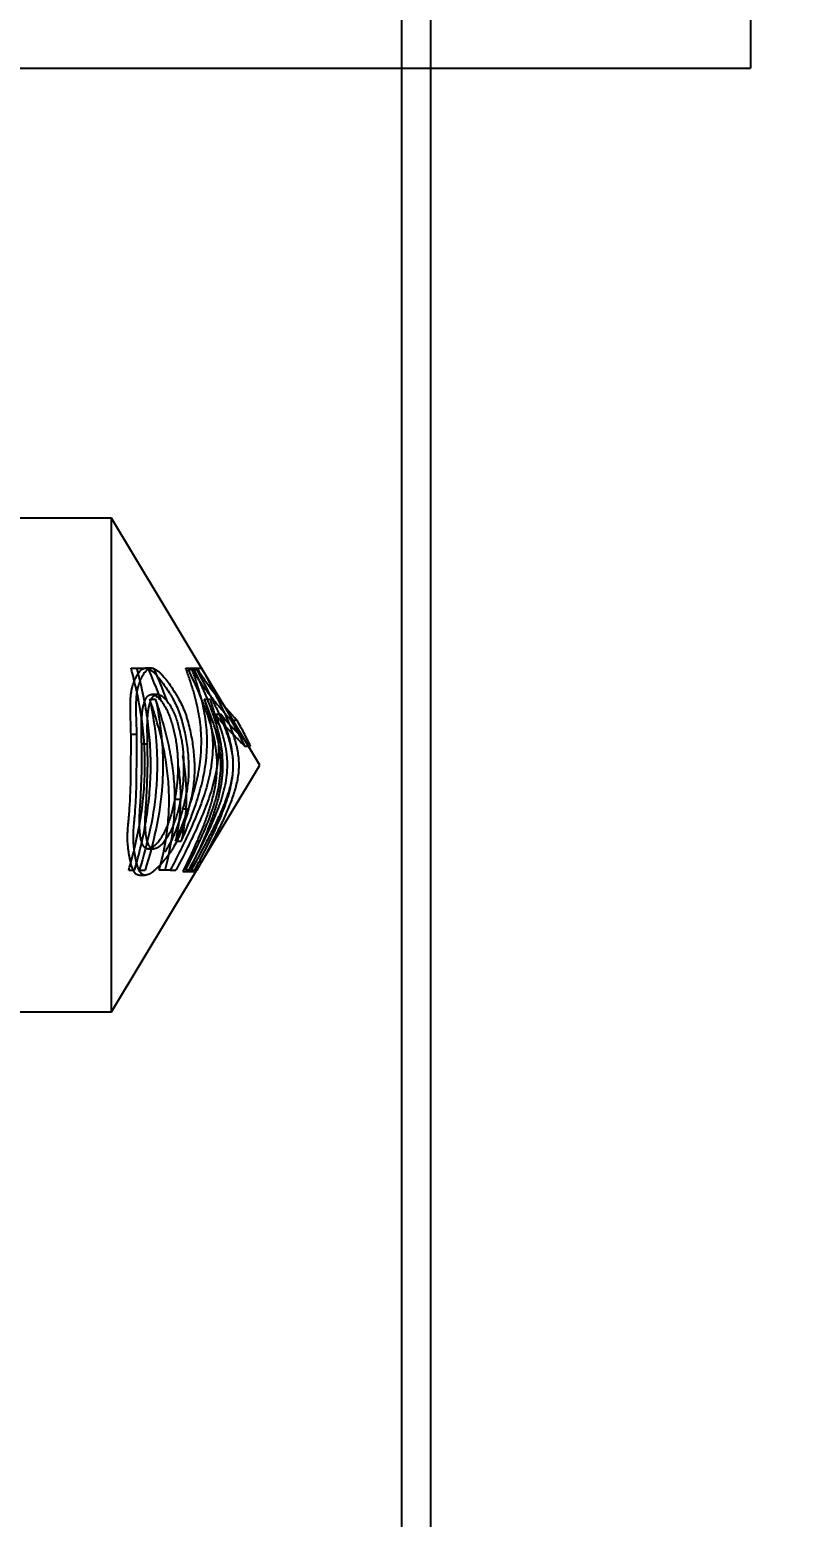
# Model space of a CAD drawing. Header units: millimetres. Extents: x 1044 to 1544, y -1743 to -1389.
# Drawn here: x 1276.42 to 1289.46, y -1557.27 to -1531.65 of the extents above; entities that cross this region are included whole.
import ezdxf
from ezdxf.lldxf.tags import DXFTag

# ---------------------------------------------------------------- set-up
doc = ezdxf.new("R2010")
doc.units = ezdxf.units.MM
doc.layers.add('21', color=7, linetype='Continuous', true_color=0xffffff)
doc.layers.add('dim', color=82, linetype='Continuous', lineweight=9)
doc.styles.add('Capful-A', font='')
doc.styles.get('Capful-A').set_extended_font_data('Microsoft YaHei')
tags = doc.linetypes.add('DASHED', pattern=[25.72, 12.86, -12.86]).pattern_tags.tags
tags[6:7] = [DXFTag(74, 4), DXFTag(75, 0), DXFTag(340, '0'), DXFTag(46, 0.0), DXFTag(50, 0.0), DXFTag(44, 0.0), DXFTag(45, 0.0)]
tags[4:5] = [DXFTag(74, 4), DXFTag(75, 0), DXFTag(340, '0'), DXFTag(46, 0.0), DXFTag(50, 0.0), DXFTag(44, 0.0), DXFTag(45, 0.0)]
doc.dimstyles.new('Capful-A-1.5', dxfattribs={"dimscale": 1.5, "dimtxt": 2.5, "dimasz": 2.5, "dimexe": 1.5, "dimexo": 1, "dimgap": 1.5, "dimtad": 0, "dimdsep": 46, "dimtxsty": 'Capful-A', "dimcen": 0, "dimclrt": 2, "dimazin": 2, "dimtfac": 1, "dimtmove": 0, "dimatfit": 3, "dimfxl": 0, "dimtolj": 1, "dimtzin": 0, "dimarcsym": 0})

# ---------------------------------------------------------------- blocks, each defined once
blk = doc.blocks.new('*D258')
at = {"layer": 'Defpoints', "color": 0, "transparency": 16777216}
for p in [(1348.631, -1492.037), (1257.828, -1508.817), (1348.631, -1572.317)]:
    blk.add_point(p, dxfattribs=at)
at = {"layer": 'dim', "color": 0, "lineweight": -2, "transparency": 16777216}
for p, q in [((1257.828, -1508.067), (1257.828, -1491.288)), ((1348.631, -1571.567), (1348.631, -1491.288)), ((1260.828, -1492.037), (1297.761, -1492.037)), ((1345.631, -1492.037), (1308.697, -1492.037))]:
    blk.add_line(p, q, dxfattribs=at)
at = {"layer": 'dim', "color": 0, "transparency": 16777216}
for points in [[(1260.828, -1491.537), (1260.828, -1492.537), (1257.828, -1492.037)], [(1345.631, -1491.537), (1345.631, -1492.537), (1348.631, -1492.037)]]:
    blk.add_solid(points, dxfattribs=at)
at = {"layer": 'dim', "color": 2, "transparency": 16777216, "insert": (1303.229, -1492.037), "char_height": 3.75, "attachment_point": 5, "style": 'Capful-A', "bg_fill": 3, "box_fill_scale": 1.1, "bg_fill_color": 256, "bg_fill_true_color": 13158600, "bg_fill_transparency": 0}
blk.add_mtext('\\A1;90.8', dxfattribs=at)

msp = doc.modelspace()

# ---------------------------------------------------------------- linework, layer by layer
at = {"layer": '21', "color": 7, "linetype": 'Continuous'}
for p, q in [((1282.828, -1637.317), (1282.828, -1507.317)), ((1283.326, -1572.317), (1283.326, -1514.933))]:
    msp.add_line(p, q, dxfattribs=at)
at = {"layer": '21', "color": 8, "linetype": 'DASHED'}
for p, q in [((1288.828, -1523.317), (1288.828, -1532.317)), ((1257.828, -1532.317), (1288.828, -1532.317)), ((1277.828, -1540.067), (1257.828, -1540.067)), ((1277.828, -1544.317), (1277.828, -1540.067)), ((1280.382, -1544.317), (1277.828, -1540.067)), ((1278.164, -1542.65), (1278.264, -1542.65)), ((1278.515, -1542.649), (1278.415, -1542.649)), ((1279.146, -1542.672), (1279.246, -1542.672)), ((1279.246, -1542.672), (1279.314, -1542.672)), ((1279.278, -1542.65), (1279.378, -1542.65)), ((1278.486, -1543.184), (1278.586, -1543.184)), ((1278.618, -1543.1), (1278.518, -1543.1)), ((1279.425, -1543.184), (1279.525, -1543.184)), ((1279.615, -1543.441), (1279.715, -1543.441)), ((1279.884, -1543.541), (1279.984, -1543.541)), ((1278.163, -1543.784), (1278.263, -1543.784)), ((1278.347, -1543.949), (1278.447, -1543.949)), ((1280.12, -1543.99), (1280.22, -1543.99)), ((1277.828, -1548.567), (1277.828, -1544.317)), ((1277.828, -1548.567), (1280.382, -1544.317)), ((1279.016, -1544.907), (1278.916, -1544.907)), ((1279.152, -1545.076), (1279.052, -1545.076)), ((1278.455, -1545.76), (1278.557, -1545.76)), ((1278.929, -1545.627), (1279.029, -1545.627)), ((1278.124, -1546.128), (1278.224, -1546.128)), ((1278.305, -1546.128), (1278.405, -1546.128)), ((1278.307, -1546.213), (1278.407, -1546.213)), ((1278.837, -1546.128), (1278.937, -1546.128)), ((1279.054, -1546.15), (1279.154, -1546.15)), ((1279.199, -1546.128), (1279.299, -1546.128)), ((1257.828, -1548.567), (1277.828, -1548.567))]:
    msp.add_line(p, q, dxfattribs=at)
for points, knots in [([(1278.124, -1546.128), (1278.206, -1545.845), (1278.274, -1545.56), (1278.346, -1545.126), (1278.365, -1544.981), (1278.393, -1544.688), (1278.401, -1544.54), (1278.403, -1544.354), (1278.403, -1544.317), (1278.403, -1544.243), (1278.402, -1544.206), (1278.399, -1544.095), (1278.396, -1544.021), (1278.381, -1543.801), (1278.366, -1543.655), (1278.303, -1543.22), (1278.241, -1542.934), (1278.164, -1542.65)], [0, 0, 0, 0, 0.25, 0.25, 0.375, 0.375, 0.5, 0.5, 0.53125, 0.53125, 0.5625, 0.5625, 0.625, 0.625, 0.75, 0.75, 1, 1, 1, 1]), ([(1278.163, -1543.784), (1278.162, -1543.737), (1278.161, -1543.69), (1278.158, -1543.597), (1278.157, -1543.55), (1278.154, -1543.458), (1278.153, -1543.412), (1278.152, -1543.343), (1278.152, -1543.32), (1278.153, -1543.275), (1278.153, -1543.252), (1278.155, -1543.187), (1278.158, -1543.144), (1278.165, -1543.083), (1278.168, -1543.063), (1278.173, -1543.034), (1278.175, -1543.025), (1278.179, -1543.006), (1278.181, -1542.997), (1278.192, -1542.951), (1278.202, -1542.918), (1278.218, -1542.872), (1278.224, -1542.857), (1278.236, -1542.828), (1278.243, -1542.814), (1278.263, -1542.774), (1278.277, -1542.75), (1278.3, -1542.719), (1278.308, -1542.709), (1278.324, -1542.692), (1278.332, -1542.683), (1278.35, -1542.669), (1278.36, -1542.664), (1278.379, -1542.655), (1278.389, -1542.651), (1278.405, -1542.649), (1278.41, -1542.649), (1278.421, -1542.649), (1278.427, -1542.649), (1278.444, -1542.652), (1278.461, -1542.657), (1278.479, -1542.666), (1278.491, -1542.673), (1278.497, -1542.676), (1278.515, -1542.688), (1278.539, -1542.707), (1278.564, -1542.73), (1278.588, -1542.754), (1278.6, -1542.767), (1278.636, -1542.808), (1278.66, -1542.837), (1278.707, -1542.898), (1278.73, -1542.93), (1278.775, -1542.995), (1278.797, -1543.03), (1278.83, -1543.083), (1278.841, -1543.101), (1278.863, -1543.137), (1278.873, -1543.156), (1278.904, -1543.212), (1278.924, -1543.25), (1278.961, -1543.33), (1278.978, -1543.372), (1279.002, -1543.436), (1279.009, -1543.458), (1279.023, -1543.503), (1279.03, -1543.526), (1279.049, -1543.593), (1279.061, -1543.639), (1279.093, -1543.776), (1279.111, -1543.868), (1279.138, -1544.054), (1279.147, -1544.148), (1279.153, -1544.266), (1279.154, -1544.29), (1279.155, -1544.337), (1279.156, -1544.361), (1279.155, -1544.431), (1279.154, -1544.478), (1279.148, -1544.571), (1279.143, -1544.618), (1279.131, -1544.71), (1279.124, -1544.756), (1279.098, -1544.894), (1279.077, -1544.985), (1279.052, -1545.076)], [0, 0, 0, 0, 0.03125, 0.03125, 0.0625, 0.0625, 0.09375, 0.09375, 0.109375, 0.109375, 0.125, 0.125, 0.15625, 0.15625, 0.171875, 0.171875, 0.179688, 0.179688, 0.1875, 0.1875, 0.21875, 0.21875, 0.234375, 0.234375, 0.25, 0.25, 0.28125, 0.28125, 0.296875, 0.296875, 0.3125, 0.3125, 0.328125, 0.328125, 0.34375, 0.34375, 0.351563, 0.351563, 0.359375, 0.359375, 0.375, 0.382813, 0.382813, 0.390625, 0.390625, 0.40625, 0.421875, 0.421875, 0.4375, 0.4375, 0.46875, 0.46875, 0.5, 0.5, 0.53125, 0.53125, 0.546875, 0.546875, 0.5625, 0.5625, 0.59375, 0.59375, 0.625, 0.625, 0.640625, 0.640625, 0.65625, 0.65625, 0.6875, 0.6875, 0.75, 0.75, 0.8125, 0.8125, 0.828125, 0.828125, 0.84375, 0.84375, 0.875, 0.875, 0.90625, 0.90625, 0.9375, 0.9375, 1, 1, 1, 1]), ([(1278.224, -1546.128), (1278.306, -1545.845), (1278.374, -1545.56), (1278.446, -1545.126), (1278.465, -1544.981), (1278.493, -1544.688), (1278.501, -1544.54), (1278.503, -1544.354), (1278.503, -1544.317), (1278.503, -1544.243), (1278.502, -1544.206), (1278.499, -1544.095), (1278.496, -1544.021), (1278.481, -1543.801), (1278.466, -1543.655), (1278.403, -1543.22), (1278.341, -1542.934), (1278.264, -1542.65)], [0, 0, 0, 0, 0.25, 0.25, 0.375, 0.375, 0.5, 0.5, 0.53125, 0.53125, 0.5625, 0.5625, 0.625, 0.625, 0.75, 0.75, 1, 1, 1, 1]), ([(1278.263, -1543.784), (1278.262, -1543.737), (1278.261, -1543.69), (1278.258, -1543.597), (1278.257, -1543.55), (1278.254, -1543.458), (1278.253, -1543.412), (1278.252, -1543.343), (1278.252, -1543.32), (1278.253, -1543.275), (1278.253, -1543.252), (1278.255, -1543.187), (1278.258, -1543.144), (1278.265, -1543.083), (1278.268, -1543.063), (1278.273, -1543.034), (1278.275, -1543.025), (1278.279, -1543.006), (1278.281, -1542.997), (1278.292, -1542.951), (1278.302, -1542.918), (1278.318, -1542.872), (1278.324, -1542.857), (1278.336, -1542.828), (1278.343, -1542.814), (1278.363, -1542.774), (1278.377, -1542.75), (1278.4, -1542.719), (1278.408, -1542.709), (1278.424, -1542.692), (1278.432, -1542.683), (1278.45, -1542.669), (1278.46, -1542.664), (1278.479, -1542.655), (1278.489, -1542.651), (1278.505, -1542.649), (1278.51, -1542.649), (1278.521, -1542.649), (1278.527, -1542.649), (1278.544, -1542.652), (1278.561, -1542.657), (1278.579, -1542.666), (1278.591, -1542.673), (1278.597, -1542.676), (1278.615, -1542.688), (1278.639, -1542.707), (1278.664, -1542.73), (1278.688, -1542.754), (1278.7, -1542.767), (1278.736, -1542.808), (1278.76, -1542.837), (1278.807, -1542.898), (1278.83, -1542.93), (1278.875, -1542.995), (1278.897, -1543.03), (1278.93, -1543.083), (1278.941, -1543.101), (1278.963, -1543.137), (1278.973, -1543.156), (1279.004, -1543.212), (1279.024, -1543.25), (1279.061, -1543.33), (1279.078, -1543.372), (1279.102, -1543.436), (1279.109, -1543.458), (1279.123, -1543.503), (1279.13, -1543.526), (1279.149, -1543.593), (1279.161, -1543.639), (1279.193, -1543.776), (1279.211, -1543.868), (1279.238, -1544.054), (1279.247, -1544.148), (1279.253, -1544.266), (1279.254, -1544.29), (1279.255, -1544.337), (1279.256, -1544.361), (1279.255, -1544.431), (1279.254, -1544.478), (1279.248, -1544.571), (1279.243, -1544.618), (1279.231, -1544.71), (1279.224, -1544.756), (1279.198, -1544.894), (1279.177, -1544.985), (1279.152, -1545.076)], [0, 0, 0, 0, 0.03125, 0.03125, 0.0625, 0.0625, 0.09375, 0.09375, 0.109375, 0.109375, 0.125, 0.125, 0.15625, 0.15625, 0.171875, 0.171875, 0.179688, 0.179688, 0.1875, 0.1875, 0.21875, 0.21875, 0.234375, 0.234375, 0.25, 0.25, 0.28125, 0.28125, 0.296875, 0.296875, 0.3125, 0.3125, 0.328125, 0.328125, 0.34375, 0.34375, 0.351562, 0.351562, 0.359375, 0.359375, 0.375, 0.382812, 0.382812, 0.390625, 0.390625, 0.40625, 0.421875, 0.421875, 0.4375, 0.4375, 0.46875, 0.46875, 0.5, 0.5, 0.53125, 0.53125, 0.546875, 0.546875, 0.5625, 0.5625, 0.59375, 0.59375, 0.625, 0.625, 0.640625, 0.640625, 0.65625, 0.65625, 0.6875, 0.6875, 0.75, 0.75, 0.8125, 0.8125, 0.828125, 0.828125, 0.84375, 0.84375, 0.875, 0.875, 0.90625, 0.90625, 0.9375, 0.9375, 1, 1, 1, 1]), ([(1278.452, -1542.65), (1278.503, -1542.767), (1278.553, -1542.886), (1278.624, -1543.065), (1278.647, -1543.124), (1278.672, -1543.191), (1278.674, -1543.198), (1278.677, -1543.205)], [0, 0, 0, 0, 0.642415, 0.642415, 0.963623, 0.963623, 1, 1, 1, 1]), ([(1278.552, -1542.65), (1278.603, -1542.767), (1278.653, -1542.886), (1278.724, -1543.065), (1278.747, -1543.124), (1278.772, -1543.192), (1278.774, -1543.199), (1278.777, -1543.206)], [0, 0, 0, 0, 0.641128, 0.641128, 0.961693, 0.961693, 1, 1, 1, 1]), ([(1278.929, -1545.627), (1278.982, -1545.508), (1279.032, -1545.388), (1279.102, -1545.207), (1279.124, -1545.147), (1279.168, -1545.025), (1279.188, -1544.963), (1279.227, -1544.84), (1279.245, -1544.778), (1279.279, -1544.653), (1279.294, -1544.591), (1279.321, -1544.465), (1279.332, -1544.402), (1279.347, -1544.306), (1279.351, -1544.274), (1279.359, -1544.21), (1279.362, -1544.178), (1279.37, -1544.083), (1279.373, -1544.019), (1279.375, -1543.892), (1279.374, -1543.829), (1279.363, -1543.639), (1279.346, -1543.513), (1279.31, -1543.326), (1279.297, -1543.263), (1279.273, -1543.17), (1279.265, -1543.138), (1279.248, -1543.076), (1279.239, -1543.046), (1279.211, -1542.953), (1279.192, -1542.892), (1279.16, -1542.801), (1279.149, -1542.771), (1279.127, -1542.71), (1279.116, -1542.68), (1279.105, -1542.65)], [0, 0, 0, 0, 0.125, 0.125, 0.1875, 0.1875, 0.25, 0.25, 0.3125, 0.3125, 0.375, 0.375, 0.4375, 0.4375, 0.46875, 0.46875, 0.5, 0.5, 0.5625, 0.5625, 0.625, 0.625, 0.75, 0.75, 0.8125, 0.8125, 0.84375, 0.84375, 0.875, 0.875, 0.9375, 0.9375, 0.96875, 0.96875, 1, 1, 1, 1]), ([(1279.029, -1545.627), (1279.082, -1545.508), (1279.132, -1545.388), (1279.202, -1545.207), (1279.224, -1545.147), (1279.268, -1545.025), (1279.288, -1544.963), (1279.327, -1544.84), (1279.345, -1544.778), (1279.379, -1544.653), (1279.394, -1544.591), (1279.421, -1544.465), (1279.432, -1544.402), (1279.447, -1544.306), (1279.451, -1544.274), (1279.459, -1544.21), (1279.462, -1544.178), (1279.47, -1544.083), (1279.473, -1544.019), (1279.475, -1543.892), (1279.474, -1543.829), (1279.463, -1543.639), (1279.446, -1543.513), (1279.41, -1543.326), (1279.397, -1543.263), (1279.373, -1543.17), (1279.365, -1543.138), (1279.348, -1543.076), (1279.339, -1543.046), (1279.311, -1542.953), (1279.292, -1542.892), (1279.26, -1542.801), (1279.249, -1542.771), (1279.227, -1542.71), (1279.216, -1542.68), (1279.205, -1542.65)], [0, 0, 0, 0, 0.125, 0.125, 0.1875, 0.1875, 0.25, 0.25, 0.3125, 0.3125, 0.375, 0.375, 0.4375, 0.4375, 0.46875, 0.46875, 0.5, 0.5, 0.5625, 0.5625, 0.625, 0.625, 0.75, 0.75, 0.8125, 0.8125, 0.84375, 0.84375, 0.875, 0.875, 0.9375, 0.9375, 0.96875, 0.96875, 1, 1, 1, 1]), ([(1279.146, -1542.672), (1279.211, -1542.808), (1279.275, -1542.946), (1279.363, -1543.155), (1279.392, -1543.226), (1279.446, -1543.367), (1279.472, -1543.439), (1279.519, -1543.584), (1279.541, -1543.657), (1279.57, -1543.768), (1279.579, -1543.806), (1279.595, -1543.882), (1279.602, -1543.919), (1279.621, -1544.033), (1279.63, -1544.109), (1279.64, -1544.261), (1279.641, -1544.337), (1279.635, -1544.452), (1279.631, -1544.509), (1279.624, -1544.567), (1279.619, -1544.605), (1279.617, -1544.624), (1279.602, -1544.72), (1279.587, -1544.795), (1279.55, -1544.944), (1279.508, -1545.091), (1279.457, -1545.236), (1279.403, -1545.38), (1279.374, -1545.451), (1279.315, -1545.593), (1279.284, -1545.664), (1279.189, -1545.874), (1279.122, -1546.012), (1279.054, -1546.15)], [0, 0, 0, 0, 0.125, 0.125, 0.1875, 0.1875, 0.25, 0.25, 0.3125, 0.3125, 0.34375, 0.34375, 0.375, 0.375, 0.4375, 0.4375, 0.5, 0.5, 0.53125, 0.546875, 0.546875, 0.5625, 0.5625, 0.625, 0.625, 0.6875, 0.75, 0.75, 0.8125, 0.8125, 0.875, 0.875, 1, 1, 1, 1]), ([(1279.105, -1542.65), (1279.121, -1542.65), (1279.138, -1542.65), (1279.169, -1542.65), (1279.184, -1542.65), (1279.228, -1542.65), (1279.255, -1542.65), (1279.278, -1542.65)], [0, 0, 0, 0, 0.25, 0.25, 0.5, 0.5, 1, 1, 1, 1]), ([(1279.246, -1542.672), (1279.311, -1542.808), (1279.375, -1542.946), (1279.463, -1543.155), (1279.492, -1543.226), (1279.546, -1543.367), (1279.572, -1543.439), (1279.619, -1543.584), (1279.641, -1543.657), (1279.67, -1543.768), (1279.679, -1543.806), (1279.695, -1543.882), (1279.702, -1543.919), (1279.721, -1544.033), (1279.73, -1544.109), (1279.74, -1544.261), (1279.741, -1544.337), (1279.735, -1544.452), (1279.731, -1544.509), (1279.724, -1544.567), (1279.719, -1544.605), (1279.717, -1544.624), (1279.702, -1544.72), (1279.687, -1544.795), (1279.65, -1544.944), (1279.608, -1545.091), (1279.557, -1545.236), (1279.503, -1545.38), (1279.474, -1545.451), (1279.415, -1545.593), (1279.384, -1545.664), (1279.289, -1545.874), (1279.222, -1546.012), (1279.154, -1546.15)], [0, 0, 0, 0, 0.125, 0.125, 0.1875, 0.1875, 0.25, 0.25, 0.3125, 0.3125, 0.34375, 0.34375, 0.375, 0.375, 0.4375, 0.4375, 0.5, 0.5, 0.53125, 0.546875, 0.546875, 0.5625, 0.5625, 0.625, 0.625, 0.6875, 0.75, 0.75, 0.8125, 0.8125, 0.875, 0.875, 1, 1, 1, 1]), ([(1279.884, -1543.541), (1279.872, -1543.527), (1279.86, -1543.514), (1279.835, -1543.487), (1279.822, -1543.473), (1279.796, -1543.444), (1279.783, -1543.429), (1279.756, -1543.398), (1279.742, -1543.382), (1279.721, -1543.358), (1279.714, -1543.35), (1279.7, -1543.334), (1279.679, -1543.309), (1279.658, -1543.285), (1279.63, -1543.251), (1279.616, -1543.234), (1279.587, -1543.198), (1279.573, -1543.18), (1279.544, -1543.143), (1279.53, -1543.124), (1279.501, -1543.086), (1279.487, -1543.067), (1279.458, -1543.029), (1279.443, -1543.01), (1279.422, -1542.981), (1279.415, -1542.971), (1279.4, -1542.952), (1279.393, -1542.942), (1279.371, -1542.912), (1279.357, -1542.891), (1279.328, -1542.849), (1279.313, -1542.828), (1279.27, -1542.762), (1279.242, -1542.717), (1279.214, -1542.672)], [0, 0, 0, 0, 0.0625, 0.0625, 0.125, 0.125, 0.1875, 0.1875, 0.25, 0.25, 0.28125, 0.28125, 0.3125, 0.375, 0.375, 0.4375, 0.4375, 0.5, 0.5, 0.5625, 0.5625, 0.625, 0.625, 0.6875, 0.6875, 0.71875, 0.71875, 0.75, 0.75, 0.8125, 0.8125, 0.875, 0.875, 1, 1, 1, 1]), ([(1279.278, -1542.65), (1279.353, -1542.787), (1279.427, -1542.925), (1279.533, -1543.133), (1279.568, -1543.203), (1279.636, -1543.344), (1279.669, -1543.415), (1279.732, -1543.558), (1279.762, -1543.63), (1279.803, -1543.741), (1279.817, -1543.778), (1279.841, -1543.853), (1279.852, -1543.891), (1279.883, -1544.004), (1279.907, -1544.119), (1279.916, -1544.236), (1279.918, -1544.287), (1279.918, -1544.298), (1279.918, -1544.309)], [0, 0, 0, 0, 0.261686, 0.261686, 0.392529, 0.392529, 0.523372, 0.523372, 0.654215, 0.654215, 0.719636, 0.719636, 0.785058, 0.785058, 0.915901, 0.981322, 0.981322, 1, 1, 1, 1]), ([(1279.378, -1542.65), (1279.453, -1542.787), (1279.527, -1542.925), (1279.633, -1543.133), (1279.668, -1543.203), (1279.736, -1543.344), (1279.769, -1543.415), (1279.832, -1543.558), (1279.862, -1543.63), (1279.903, -1543.741), (1279.916, -1543.778), (1279.941, -1543.853), (1279.952, -1543.891), (1279.983, -1544.004), (1280.007, -1544.119), (1280.016, -1544.236), (1280.018, -1544.295), (1280.018, -1544.315), (1280.018, -1544.355), (1280.017, -1544.375), (1280.011, -1544.473), (1279.999, -1544.551), (1279.965, -1544.704), (1279.943, -1544.779), (1279.904, -1544.891), (1279.891, -1544.928), (1279.862, -1545.002), (1279.847, -1545.038), (1279.801, -1545.147), (1279.769, -1545.219), (1279.702, -1545.361), (1279.667, -1545.432), (1279.597, -1545.572), (1279.56, -1545.642), (1279.45, -1545.851), (1279.375, -1545.99), (1279.299, -1546.128)], [0, 0, 0, 0, 0.125, 0.125, 0.1875, 0.1875, 0.25, 0.25, 0.3125, 0.3125, 0.34375, 0.34375, 0.375, 0.375, 0.4375, 0.46875, 0.46875, 0.484375, 0.484375, 0.5, 0.5, 0.5625, 0.5625, 0.625, 0.625, 0.65625, 0.65625, 0.6875, 0.6875, 0.75, 0.75, 0.8125, 0.8125, 0.875, 0.875, 1, 1, 1, 1]), ([(1279.984, -1543.541), (1279.972, -1543.527), (1279.96, -1543.514), (1279.935, -1543.487), (1279.922, -1543.473), (1279.896, -1543.444), (1279.883, -1543.429), (1279.856, -1543.398), (1279.842, -1543.382), (1279.821, -1543.358), (1279.814, -1543.35), (1279.8, -1543.334), (1279.779, -1543.309), (1279.758, -1543.285), (1279.73, -1543.251), (1279.716, -1543.234), (1279.687, -1543.198), (1279.673, -1543.18), (1279.644, -1543.143), (1279.63, -1543.124), (1279.601, -1543.086), (1279.587, -1543.067), (1279.558, -1543.029), (1279.543, -1543.01), (1279.522, -1542.981), (1279.515, -1542.971), (1279.5, -1542.952), (1279.493, -1542.942), (1279.471, -1542.912), (1279.457, -1542.891), (1279.428, -1542.849), (1279.413, -1542.828), (1279.37, -1542.762), (1279.342, -1542.717), (1279.314, -1542.672)], [0, 0, 0, 0, 0.0625, 0.0625, 0.125, 0.125, 0.1875, 0.1875, 0.25, 0.25, 0.28125, 0.28125, 0.3125, 0.375, 0.375, 0.4375, 0.4375, 0.5, 0.5, 0.5625, 0.5625, 0.625, 0.625, 0.6875, 0.6875, 0.71875, 0.71875, 0.75, 0.75, 0.8125, 0.8125, 0.875, 0.875, 1, 1, 1, 1]), ([(1278.486, -1543.184), (1278.538, -1543.426), (1278.576, -1543.671), (1278.606, -1544.043), (1278.612, -1544.168), (1278.612, -1544.325), (1278.612, -1544.356), (1278.611, -1544.419), (1278.609, -1544.513), (1278.604, -1544.607), (1278.582, -1544.918), (1278.546, -1545.164), (1278.444, -1545.649), (1278.38, -1545.89), (1278.305, -1546.128)], [0, 0, 0, 0, 0.25, 0.25, 0.375, 0.375, 0.40625, 0.40625, 0.4375, 0.5, 0.5, 0.75, 0.75, 1, 1, 1, 1]), ([(1278.347, -1543.949), (1278.346, -1543.916), (1278.346, -1543.884), (1278.345, -1543.819), (1278.344, -1543.787), (1278.344, -1543.739), (1278.344, -1543.723), (1278.344, -1543.691), (1278.344, -1543.675), (1278.344, -1543.643), (1278.344, -1543.627), (1278.344, -1543.595), (1278.344, -1543.579), (1278.345, -1543.548), (1278.346, -1543.533), (1278.348, -1543.503), (1278.35, -1543.488), (1278.353, -1543.442), (1278.355, -1543.412), (1278.361, -1543.369), (1278.363, -1543.355), (1278.366, -1543.335), (1278.368, -1543.328), (1278.371, -1543.315), (1278.372, -1543.308), (1278.377, -1543.289), (1278.381, -1543.277), (1278.386, -1543.259), (1278.388, -1543.253), (1278.391, -1543.241), (1278.393, -1543.235), (1278.399, -1543.217), (1278.403, -1543.206), (1278.41, -1543.19), (1278.412, -1543.185), (1278.417, -1543.176), (1278.42, -1543.172), (1278.426, -1543.163), (1278.428, -1543.159), (1278.434, -1543.15), (1278.437, -1543.146), (1278.442, -1543.138), (1278.445, -1543.134), (1278.452, -1543.128), (1278.455, -1543.125), (1278.462, -1543.119), (1278.465, -1543.117), (1278.472, -1543.113), (1278.476, -1543.112), (1278.484, -1543.109), (1278.487, -1543.107), (1278.495, -1543.105), (1278.499, -1543.103), (1278.507, -1543.101), (1278.51, -1543.101), (1278.518, -1543.1), (1278.523, -1543.101), (1278.535, -1543.102), (1278.544, -1543.105), (1278.561, -1543.111), (1278.569, -1543.113), (1278.582, -1543.12), (1278.587, -1543.122), (1278.596, -1543.128), (1278.6, -1543.131), (1278.609, -1543.138), (1278.613, -1543.141), (1278.622, -1543.148), (1278.626, -1543.152), (1278.639, -1543.163), (1278.647, -1543.171), (1278.664, -1543.188), (1278.673, -1543.198), (1278.685, -1543.214), (1278.689, -1543.219), (1278.697, -1543.23), (1278.701, -1543.236), (1278.714, -1543.253), (1278.722, -1543.265), (1278.737, -1543.289), (1278.745, -1543.301), (1278.759, -1543.328), (1278.766, -1543.342), (1278.78, -1543.37), (1278.787, -1543.385), (1278.807, -1543.429), (1278.82, -1543.458), (1278.843, -1543.519), (1278.853, -1543.551), (1278.872, -1543.616), (1278.88, -1543.649), (1278.893, -1543.698), (1278.897, -1543.715), (1278.905, -1543.748), (1278.908, -1543.764), (1278.92, -1543.814), (1278.926, -1543.847), (1278.939, -1543.914), (1278.944, -1543.948), (1278.953, -1544.015), (1278.956, -1544.049), (1278.962, -1544.118), (1278.964, -1544.152), (1278.967, -1544.221), (1278.968, -1544.255), (1278.969, -1544.324), (1278.969, -1544.359), (1278.968, -1544.428), (1278.967, -1544.462), (1278.964, -1544.531), (1278.962, -1544.566), (1278.956, -1544.634), (1278.953, -1544.669), (1278.94, -1544.771), (1278.929, -1544.839), (1278.916, -1544.907)], [0, 0, 0, 0, 0.03125, 0.03125, 0.0625, 0.0625, 0.078125, 0.078125, 0.09375, 0.09375, 0.109375, 0.109375, 0.125, 0.125, 0.140625, 0.140625, 0.15625, 0.15625, 0.1875, 0.1875, 0.203125, 0.203125, 0.210937, 0.210937, 0.21875, 0.21875, 0.234375, 0.234375, 0.242187, 0.242187, 0.25, 0.25, 0.265625, 0.265625, 0.273437, 0.273437, 0.28125, 0.28125, 0.289062, 0.289062, 0.296875, 0.296875, 0.304687, 0.304687, 0.3125, 0.3125, 0.320312, 0.320312, 0.328125, 0.328125, 0.335937, 0.335937, 0.34375, 0.34375, 0.351562, 0.351562, 0.359375, 0.359375, 0.375, 0.375, 0.390625, 0.390625, 0.398437, 0.398437, 0.40625, 0.40625, 0.414062, 0.414062, 0.421875, 0.421875, 0.4375, 0.4375, 0.453125, 0.453125, 0.460937, 0.460937, 0.46875, 0.46875, 0.484375, 0.484375, 0.5, 0.5, 0.515625, 0.515625, 0.53125, 0.53125, 0.5625, 0.5625, 0.59375, 0.59375, 0.625, 0.625, 0.640625, 0.640625, 0.65625, 0.65625, 0.6875, 0.6875, 0.71875, 0.71875, 0.75, 0.75, 0.78125, 0.78125, 0.8125, 0.8125, 0.84375, 0.84375, 0.875, 0.875, 0.90625, 0.90625, 0.9375, 0.9375, 1, 1, 1, 1]), ([(1278.586, -1543.184), (1278.638, -1543.426), (1278.676, -1543.671), (1278.706, -1544.043), (1278.712, -1544.168), (1278.712, -1544.325), (1278.712, -1544.356), (1278.711, -1544.419), (1278.709, -1544.513), (1278.704, -1544.607), (1278.682, -1544.918), (1278.646, -1545.164), (1278.544, -1545.649), (1278.48, -1545.89), (1278.405, -1546.128)], [0, 0, 0, 0, 0.25, 0.25, 0.375, 0.375, 0.40625, 0.40625, 0.4375, 0.5, 0.5, 0.75, 0.75, 1, 1, 1, 1]), ([(1278.447, -1543.949), (1278.446, -1543.915), (1278.446, -1543.881), (1278.445, -1543.814), (1278.444, -1543.781), (1278.444, -1543.731), (1278.444, -1543.715), (1278.444, -1543.682), (1278.444, -1543.665), (1278.444, -1543.615), (1278.444, -1543.583), (1278.446, -1543.534), (1278.447, -1543.518), (1278.449, -1543.494), (1278.45, -1543.486), (1278.451, -1543.471), (1278.452, -1543.463), (1278.453, -1543.439), (1278.455, -1543.424), (1278.458, -1543.393), (1278.46, -1543.378), (1278.463, -1543.356), (1278.464, -1543.348), (1278.467, -1543.334), (1278.468, -1543.327), (1278.473, -1543.306), (1278.476, -1543.293), (1278.482, -1543.274), (1278.483, -1543.267), (1278.487, -1543.255), (1278.489, -1543.248), (1278.493, -1543.236), (1278.495, -1543.23), (1278.499, -1543.218), (1278.501, -1543.212), (1278.505, -1543.2), (1278.508, -1543.195), (1278.513, -1543.184), (1278.515, -1543.18), (1278.521, -1543.17), (1278.524, -1543.166), (1278.529, -1543.157), (1278.532, -1543.153), (1278.538, -1543.144), (1278.541, -1543.14), (1278.547, -1543.132), (1278.55, -1543.129), (1278.557, -1543.123), (1278.561, -1543.12), (1278.568, -1543.116), (1278.571, -1543.114), (1278.579, -1543.11), (1278.583, -1543.109), (1278.59, -1543.106), (1278.594, -1543.105), (1278.602, -1543.103), (1278.606, -1543.102), (1278.614, -1543.1), (1278.618, -1543.1), (1278.626, -1543.101), (1278.631, -1543.102), (1278.639, -1543.104), (1278.643, -1543.105), (1278.652, -1543.108), (1278.656, -1543.109), (1278.664, -1543.112), (1278.669, -1543.113), (1278.677, -1543.117), (1278.682, -1543.119), (1278.69, -1543.125), (1278.695, -1543.127), (1278.707, -1543.137), (1278.716, -1543.144), (1278.733, -1543.158), (1278.742, -1543.165), (1278.754, -1543.178), (1278.758, -1543.182), (1278.767, -1543.191), (1278.771, -1543.196), (1278.783, -1543.211), (1278.791, -1543.222), (1278.807, -1543.244), (1278.815, -1543.255), (1278.831, -1543.278), (1278.838, -1543.29), (1278.853, -1543.316), (1278.86, -1543.329), (1278.874, -1543.357), (1278.88, -1543.371), (1278.893, -1543.399), (1278.9, -1543.413), (1278.912, -1543.442), (1278.919, -1543.456), (1278.93, -1543.486), (1278.936, -1543.501), (1278.952, -1543.547), (1278.961, -1543.579), (1278.979, -1543.643), (1278.987, -1543.675), (1279.003, -1543.74), (1279.01, -1543.772), (1279.024, -1543.837), (1279.031, -1543.87), (1279.042, -1543.936), (1279.047, -1543.969), (1279.055, -1544.035), (1279.058, -1544.068), (1279.063, -1544.135), (1279.065, -1544.169), (1279.067, -1544.236), (1279.068, -1544.27), (1279.069, -1544.337), (1279.069, -1544.371), (1279.068, -1544.439), (1279.067, -1544.472), (1279.063, -1544.54), (1279.061, -1544.573), (1279.056, -1544.64), (1279.052, -1544.674), (1279.04, -1544.774), (1279.029, -1544.84), (1279.016, -1544.907)], [0, 0, 0, 0, 0.03125, 0.03125, 0.0625, 0.0625, 0.078125, 0.078125, 0.09375, 0.09375, 0.125, 0.125, 0.140625, 0.140625, 0.148438, 0.148438, 0.15625, 0.15625, 0.171875, 0.171875, 0.1875, 0.1875, 0.195313, 0.195313, 0.203125, 0.203125, 0.21875, 0.21875, 0.226563, 0.226563, 0.234375, 0.234375, 0.242188, 0.242188, 0.25, 0.25, 0.257813, 0.257813, 0.265625, 0.265625, 0.273438, 0.273438, 0.28125, 0.28125, 0.289063, 0.289063, 0.296875, 0.296875, 0.304688, 0.304688, 0.3125, 0.3125, 0.320313, 0.320313, 0.328125, 0.328125, 0.335938, 0.335938, 0.34375, 0.34375, 0.351563, 0.351563, 0.359375, 0.359375, 0.367188, 0.367188, 0.375, 0.375, 0.382813, 0.382813, 0.390625, 0.390625, 0.40625, 0.40625, 0.421875, 0.421875, 0.429688, 0.429688, 0.4375, 0.4375, 0.453125, 0.453125, 0.46875, 0.46875, 0.484375, 0.484375, 0.5, 0.5, 0.515625, 0.515625, 0.53125, 0.53125, 0.546875, 0.546875, 0.5625, 0.5625, 0.59375, 0.59375, 0.625, 0.625, 0.65625, 0.65625, 0.6875, 0.6875, 0.71875, 0.71875, 0.75, 0.75, 0.78125, 0.78125, 0.8125, 0.8125, 0.84375, 0.84375, 0.875, 0.875, 0.90625, 0.90625, 0.9375, 0.9375, 1, 1, 1, 1]), ([(1278.65, -1546.128), (1278.714, -1545.885), (1278.763, -1545.641), (1278.806, -1545.272), (1278.814, -1545.148), (1278.819, -1544.961), (1278.819, -1544.899), (1278.817, -1544.774), (1278.814, -1544.711), (1278.802, -1544.523), (1278.788, -1544.399), (1278.759, -1544.213), (1278.749, -1544.152), (1278.725, -1544.029), (1278.712, -1543.967), (1278.67, -1543.784), (1278.637, -1543.662), (1278.566, -1543.422), (1278.527, -1543.302), (1278.486, -1543.184)], [0, 0, 0, 0, 0.25, 0.25, 0.375, 0.375, 0.4375, 0.4375, 0.5, 0.5, 0.625, 0.625, 0.6875, 0.6875, 0.75, 0.75, 0.875, 0.875, 1, 1, 1, 1]), ([(1278.75, -1546.128), (1278.814, -1545.885), (1278.863, -1545.641), (1278.906, -1545.272), (1278.914, -1545.148), (1278.919, -1544.961), (1278.919, -1544.899), (1278.917, -1544.774), (1278.914, -1544.711), (1278.902, -1544.523), (1278.888, -1544.399), (1278.859, -1544.213), (1278.849, -1544.152), (1278.825, -1544.029), (1278.812, -1543.967), (1278.77, -1543.784), (1278.737, -1543.662), (1278.666, -1543.422), (1278.627, -1543.302), (1278.586, -1543.184)], [0, 0, 0, 0, 0.25, 0.25, 0.375, 0.375, 0.4375, 0.4375, 0.5, 0.5, 0.625, 0.625, 0.6875, 0.6875, 0.75, 0.75, 0.875, 0.875, 1, 1, 1, 1]), ([(1279.425, -1543.184), (1279.465, -1543.307), (1279.5, -1543.431), (1279.531, -1543.59), (1279.536, -1543.622), (1279.546, -1543.686), (1279.551, -1543.718), (1279.562, -1543.814), (1279.567, -1543.878), (1279.57, -1543.974), (1279.57, -1544.007), (1279.569, -1544.071), (1279.567, -1544.104), (1279.561, -1544.2), (1279.554, -1544.264), (1279.54, -1544.36), (1279.534, -1544.392), (1279.522, -1544.455), (1279.516, -1544.487), (1279.494, -1544.581), (1279.478, -1544.644), (1279.424, -1544.83), (1279.381, -1544.952), (1279.287, -1545.193), (1279.236, -1545.312), (1279.128, -1545.548), (1279.072, -1545.665), (1278.957, -1545.897), (1278.897, -1546.013), (1278.837, -1546.128)], [0, 0, 0, 0, 0.125, 0.125, 0.15625, 0.15625, 0.1875, 0.1875, 0.25, 0.25, 0.28125, 0.28125, 0.3125, 0.3125, 0.375, 0.375, 0.40625, 0.40625, 0.4375, 0.4375, 0.5, 0.5, 0.625, 0.625, 0.75, 0.75, 0.875, 0.875, 1, 1, 1, 1]), ([(1279.525, -1543.184), (1279.565, -1543.307), (1279.6, -1543.431), (1279.631, -1543.59), (1279.636, -1543.622), (1279.646, -1543.686), (1279.651, -1543.718), (1279.662, -1543.814), (1279.667, -1543.878), (1279.67, -1543.974), (1279.67, -1544.007), (1279.669, -1544.071), (1279.667, -1544.104), (1279.661, -1544.2), (1279.654, -1544.264), (1279.64, -1544.36), (1279.634, -1544.392), (1279.622, -1544.455), (1279.616, -1544.487), (1279.594, -1544.581), (1279.578, -1544.644), (1279.524, -1544.83), (1279.481, -1544.952), (1279.387, -1545.193), (1279.336, -1545.312), (1279.228, -1545.548), (1279.172, -1545.665), (1279.057, -1545.897), (1278.997, -1546.013), (1278.937, -1546.128)], [0, 0, 0, 0, 0.125, 0.125, 0.15625, 0.15625, 0.1875, 0.1875, 0.25, 0.25, 0.28125, 0.28125, 0.3125, 0.3125, 0.375, 0.375, 0.40625, 0.40625, 0.4375, 0.4375, 0.5, 0.5, 0.625, 0.625, 0.75, 0.75, 0.875, 0.875, 1, 1, 1, 1]), ([(1279.103, -1546.128), (1279.161, -1546.013), (1279.219, -1545.898), (1279.33, -1545.666), (1279.383, -1545.549), (1279.459, -1545.371), (1279.483, -1545.311), (1279.529, -1545.19), (1279.552, -1545.129), (1279.582, -1545.037), (1279.592, -1545.006), (1279.611, -1544.944), (1279.638, -1544.85), (1279.66, -1544.756), (1279.685, -1544.63), (1279.694, -1544.566), (1279.707, -1544.438), (1279.71, -1544.374), (1279.709, -1544.276), (1279.708, -1544.243), (1279.705, -1544.178), (1279.702, -1544.145), (1279.692, -1544.048), (1279.681, -1543.985), (1279.643, -1543.795), (1279.608, -1543.67), (1279.545, -1543.486), (1279.522, -1543.425), (1279.475, -1543.303), (1279.451, -1543.243), (1279.425, -1543.184)], [0, 0, 0, 0, 0.125, 0.125, 0.25, 0.25, 0.3125, 0.3125, 0.375, 0.375, 0.40625, 0.40625, 0.4375, 0.5, 0.5, 0.5625, 0.5625, 0.625, 0.625, 0.65625, 0.65625, 0.6875, 0.6875, 0.75, 0.75, 0.875, 0.875, 0.9375, 0.9375, 1, 1, 1, 1]), ([(1279.147, -1546.15), (1279.204, -1546.044), (1279.259, -1545.939), (1279.368, -1545.726), (1279.422, -1545.619), (1279.524, -1545.403), (1279.573, -1545.294), (1279.641, -1545.128), (1279.663, -1545.072), (1279.694, -1544.988), (1279.703, -1544.959), (1279.722, -1544.902), (1279.731, -1544.873), (1279.774, -1544.728), (1279.8, -1544.612), (1279.82, -1544.434), (1279.824, -1544.375), (1279.824, -1544.285), (1279.823, -1544.254), (1279.819, -1544.194), (1279.816, -1544.164), (1279.799, -1544.013), (1279.772, -1543.896), (1279.72, -1543.723), (1279.701, -1543.666), (1279.66, -1543.553), (1279.638, -1543.497), (1279.615, -1543.441)], [0, 0, 0, 0, 0.125, 0.125, 0.25, 0.25, 0.375, 0.375, 0.4375, 0.4375, 0.46875, 0.46875, 0.5, 0.5, 0.625, 0.625, 0.6875, 0.6875, 0.71875, 0.71875, 0.75, 0.75, 0.875, 0.875, 0.9375, 0.9375, 1, 1, 1, 1]), ([(1279.247, -1546.15), (1279.304, -1546.044), (1279.359, -1545.939), (1279.468, -1545.726), (1279.522, -1545.619), (1279.624, -1545.403), (1279.673, -1545.294), (1279.741, -1545.128), (1279.763, -1545.072), (1279.794, -1544.988), (1279.803, -1544.959), (1279.822, -1544.902), (1279.831, -1544.873), (1279.874, -1544.728), (1279.9, -1544.612), (1279.92, -1544.434), (1279.924, -1544.375), (1279.924, -1544.285), (1279.923, -1544.254), (1279.919, -1544.194), (1279.916, -1544.164), (1279.899, -1544.013), (1279.872, -1543.896), (1279.82, -1543.723), (1279.801, -1543.666), (1279.76, -1543.553), (1279.738, -1543.497), (1279.715, -1543.441)], [0, 0, 0, 0, 0.125, 0.125, 0.25, 0.25, 0.375, 0.375, 0.4375, 0.4375, 0.46875, 0.46875, 0.5, 0.5, 0.625, 0.625, 0.6875, 0.6875, 0.71875, 0.71875, 0.75, 0.75, 0.875, 0.875, 0.9375, 0.9375, 1, 1, 1, 1]), ([(1280.12, -1543.99), (1280.099, -1543.968), (1280.078, -1543.947), (1280.046, -1543.915), (1280.036, -1543.904), (1280.015, -1543.883), (1279.994, -1543.861), (1279.973, -1543.84), (1279.952, -1543.819), (1279.941, -1543.808), (1279.92, -1543.786), (1279.91, -1543.776), (1279.889, -1543.754), (1279.878, -1543.744), (1279.857, -1543.722), (1279.847, -1543.712), (1279.826, -1543.69), (1279.815, -1543.679), (1279.794, -1543.656), (1279.783, -1543.644), (1279.762, -1543.621), (1279.752, -1543.609), (1279.73, -1543.585), (1279.72, -1543.573), (1279.699, -1543.548), (1279.688, -1543.535), (1279.672, -1543.515), (1279.667, -1543.509), (1279.657, -1543.496), (1279.651, -1543.489), (1279.636, -1543.469), (1279.625, -1543.455), (1279.615, -1543.441)], [0, 0, 0, 0, 0.125, 0.125, 0.1875, 0.1875, 0.25, 0.3125, 0.3125, 0.375, 0.375, 0.4375, 0.4375, 0.5, 0.5, 0.5625, 0.5625, 0.625, 0.625, 0.6875, 0.6875, 0.75, 0.75, 0.8125, 0.8125, 0.875, 0.875, 0.90625, 0.90625, 0.9375, 0.9375, 1, 1, 1, 1]), ([(1280.22, -1543.99), (1280.199, -1543.968), (1280.178, -1543.947), (1280.146, -1543.915), (1280.136, -1543.904), (1280.115, -1543.883), (1280.094, -1543.861), (1280.073, -1543.84), (1280.052, -1543.819), (1280.041, -1543.808), (1280.02, -1543.786), (1280.01, -1543.776), (1279.989, -1543.754), (1279.978, -1543.744), (1279.957, -1543.722), (1279.947, -1543.712), (1279.926, -1543.69), (1279.915, -1543.679), (1279.894, -1543.656), (1279.883, -1543.644), (1279.862, -1543.621), (1279.852, -1543.609), (1279.83, -1543.585), (1279.82, -1543.573), (1279.799, -1543.548), (1279.788, -1543.535), (1279.772, -1543.515), (1279.767, -1543.509), (1279.757, -1543.496), (1279.751, -1543.489), (1279.736, -1543.469), (1279.725, -1543.455), (1279.715, -1543.441)], [0, 0, 0, 0, 0.125, 0.125, 0.1875, 0.1875, 0.25, 0.3125, 0.3125, 0.375, 0.375, 0.4375, 0.4375, 0.5, 0.5, 0.5625, 0.5625, 0.625, 0.625, 0.6875, 0.6875, 0.75, 0.75, 0.8125, 0.8125, 0.875, 0.875, 0.90625, 0.90625, 0.9375, 0.9375, 1, 1, 1, 1]), ([(1279.884, -1543.541), (1279.926, -1543.614), (1279.967, -1543.688), (1280.026, -1543.8), (1280.046, -1543.838), (1280.084, -1543.913), (1280.102, -1543.951), (1280.12, -1543.99)], [0, 0, 0, 0, 0.5, 0.5, 0.75, 0.75, 1, 1, 1, 1]), ([(1280.22, -1543.99), (1280.202, -1543.951), (1280.184, -1543.913), (1280.146, -1543.838), (1280.126, -1543.8), (1280.067, -1543.688), (1280.026, -1543.614), (1279.984, -1543.541)], [0, 0, 0, 0, 0.25, 0.25, 0.5, 0.5, 1, 1, 1, 1]), ([(1278.306, -1546.213), (1278.301, -1546.213), (1278.296, -1546.213), (1278.287, -1546.212), (1278.282, -1546.21), (1278.267, -1546.205), (1278.258, -1546.2), (1278.241, -1546.186), (1278.233, -1546.178), (1278.222, -1546.163), (1278.218, -1546.157), (1278.212, -1546.146), (1278.208, -1546.14), (1278.199, -1546.121), (1278.194, -1546.108), (1278.183, -1546.08), (1278.178, -1546.065), (1278.164, -1546.019), (1278.156, -1545.986), (1278.144, -1545.934), (1278.141, -1545.916), (1278.134, -1545.88), (1278.131, -1545.862), (1278.122, -1545.806), (1278.117, -1545.767), (1278.108, -1545.687), (1278.105, -1545.646), (1278.104, -1545.591), (1278.104, -1545.58), (1278.104, -1545.557), (1278.104, -1545.546), (1278.104, -1545.512), (1278.105, -1545.489), (1278.109, -1545.421), (1278.112, -1545.375), (1278.118, -1545.305), (1278.121, -1545.282), (1278.125, -1545.235), (1278.127, -1545.212), (1278.137, -1545.095), (1278.143, -1545.002), (1278.153, -1544.814), (1278.156, -1544.721), (1278.159, -1544.58), (1278.159, -1544.533), (1278.16, -1544.439), (1278.16, -1544.392), (1278.161, -1544.298), (1278.162, -1544.251), (1278.163, -1544.157), (1278.163, -1544.111), (1278.164, -1543.97), (1278.164, -1543.877), (1278.163, -1543.784)], [0, 0, 0, 0, 0.011116, 0.011116, 0.023633, 0.023633, 0.048668, 0.048668, 0.073703, 0.073703, 0.086221, 0.086221, 0.098738, 0.098738, 0.123773, 0.123773, 0.148808, 0.148808, 0.198878, 0.198878, 0.223913, 0.223913, 0.248949, 0.248949, 0.299019, 0.299019, 0.349089, 0.349089, 0.361606, 0.361606, 0.374124, 0.374124, 0.399159, 0.399159, 0.449229, 0.449229, 0.474264, 0.474264, 0.499299, 0.499299, 0.599439, 0.599439, 0.699579, 0.699579, 0.74965, 0.74965, 0.79972, 0.79972, 0.84979, 0.84979, 0.89986, 0.89986, 1, 1, 1, 1]), ([(1279.152, -1545.076), (1279.14, -1545.121), (1279.127, -1545.166), (1279.099, -1545.256), (1279.084, -1545.301), (1279.053, -1545.389), (1279.037, -1545.433), (1279.011, -1545.497), (1279.002, -1545.519), (1278.983, -1545.561), (1278.974, -1545.582), (1278.945, -1545.643), (1278.925, -1545.682), (1278.892, -1545.738), (1278.881, -1545.756), (1278.859, -1545.791), (1278.847, -1545.809), (1278.812, -1545.86), (1278.789, -1545.892), (1278.742, -1545.952), (1278.718, -1545.98), (1278.67, -1546.034), (1278.645, -1546.059), (1278.609, -1546.094), (1278.596, -1546.105), (1278.572, -1546.127), (1278.56, -1546.137), (1278.523, -1546.165), (1278.499, -1546.182), (1278.464, -1546.2), (1278.452, -1546.205), (1278.429, -1546.211), (1278.413, -1546.214), (1278.397, -1546.213), (1278.387, -1546.212), (1278.382, -1546.21), (1278.367, -1546.205), (1278.358, -1546.2), (1278.341, -1546.186), (1278.333, -1546.178), (1278.322, -1546.163), (1278.318, -1546.157), (1278.312, -1546.146), (1278.308, -1546.14), (1278.299, -1546.121), (1278.294, -1546.108), (1278.283, -1546.08), (1278.278, -1546.065), (1278.264, -1546.019), (1278.256, -1545.986), (1278.244, -1545.934), (1278.241, -1545.916), (1278.234, -1545.88), (1278.231, -1545.862), (1278.222, -1545.806), (1278.217, -1545.767), (1278.208, -1545.687), (1278.205, -1545.646), (1278.204, -1545.591), (1278.204, -1545.58), (1278.204, -1545.557), (1278.204, -1545.546), (1278.204, -1545.512), (1278.205, -1545.489), (1278.209, -1545.421), (1278.212, -1545.375), (1278.218, -1545.305), (1278.221, -1545.282), (1278.225, -1545.235), (1278.227, -1545.212), (1278.237, -1545.095), (1278.243, -1545.002), (1278.253, -1544.814), (1278.256, -1544.721), (1278.259, -1544.58), (1278.259, -1544.533), (1278.26, -1544.439), (1278.26, -1544.392), (1278.261, -1544.298), (1278.262, -1544.251), (1278.263, -1544.157), (1278.263, -1544.111), (1278.264, -1543.97), (1278.264, -1543.877), (1278.263, -1543.784)], [0, 0, 0, 0, 0.03125, 0.03125, 0.0625, 0.0625, 0.09375, 0.09375, 0.109375, 0.109375, 0.125, 0.125, 0.15625, 0.15625, 0.171875, 0.171875, 0.1875, 0.1875, 0.21875, 0.21875, 0.25, 0.25, 0.28125, 0.28125, 0.296875, 0.296875, 0.3125, 0.3125, 0.34375, 0.34375, 0.359375, 0.359375, 0.375, 0.382813, 0.382813, 0.390625, 0.390625, 0.40625, 0.40625, 0.421875, 0.421875, 0.429688, 0.429688, 0.4375, 0.4375, 0.453125, 0.453125, 0.46875, 0.46875, 0.5, 0.5, 0.515625, 0.515625, 0.53125, 0.53125, 0.5625, 0.5625, 0.59375, 0.59375, 0.601563, 0.601563, 0.609375, 0.609375, 0.625, 0.625, 0.65625, 0.65625, 0.671875, 0.671875, 0.6875, 0.6875, 0.75, 0.75, 0.8125, 0.8125, 0.84375, 0.84375, 0.875, 0.875, 0.90625, 0.90625, 0.9375, 0.9375, 1, 1, 1, 1]), ([(1278.916, -1544.907), (1278.91, -1544.94), (1278.903, -1544.973), (1278.888, -1545.038), (1278.881, -1545.071), (1278.864, -1545.136), (1278.855, -1545.168), (1278.835, -1545.232), (1278.825, -1545.263), (1278.807, -1545.308), (1278.801, -1545.324), (1278.789, -1545.354), (1278.783, -1545.369), (1278.771, -1545.398), (1278.758, -1545.428), (1278.744, -1545.456), (1278.73, -1545.483), (1278.723, -1545.497), (1278.708, -1545.522), (1278.701, -1545.535), (1278.689, -1545.553), (1278.685, -1545.56), (1278.677, -1545.572), (1278.674, -1545.578), (1278.662, -1545.596), (1278.654, -1545.608), (1278.638, -1545.631), (1278.63, -1545.642), (1278.617, -1545.657), (1278.613, -1545.662), (1278.605, -1545.671), (1278.601, -1545.675), (1278.588, -1545.687), (1278.579, -1545.695), (1278.567, -1545.706), (1278.562, -1545.71), (1278.554, -1545.717), (1278.549, -1545.721), (1278.537, -1545.731), (1278.528, -1545.737), (1278.515, -1545.743), (1278.511, -1545.745), (1278.503, -1545.749), (1278.499, -1545.75), (1278.49, -1545.753), (1278.486, -1545.754), (1278.478, -1545.757), (1278.474, -1545.758), (1278.462, -1545.76), (1278.454, -1545.76), (1278.442, -1545.759), (1278.439, -1545.758), (1278.431, -1545.755), (1278.428, -1545.753), (1278.421, -1545.749), (1278.417, -1545.747), (1278.41, -1545.744), (1278.407, -1545.742), (1278.397, -1545.735), (1278.39, -1545.728), (1278.382, -1545.717), (1278.379, -1545.712), (1278.374, -1545.703), (1278.372, -1545.699), (1278.364, -1545.685), (1278.359, -1545.676), (1278.35, -1545.655), (1278.346, -1545.643), (1278.339, -1545.618), (1278.336, -1545.604), (1278.331, -1545.578), (1278.328, -1545.564), (1278.324, -1545.544), (1278.323, -1545.537), (1278.321, -1545.523), (1278.32, -1545.516), (1278.317, -1545.494), (1278.315, -1545.479), (1278.313, -1545.448), (1278.313, -1545.432), (1278.311, -1545.401), (1278.311, -1545.385), (1278.309, -1545.353), (1278.309, -1545.337), (1278.308, -1545.304), (1278.308, -1545.288), (1278.307, -1545.255), (1278.308, -1545.239), (1278.309, -1545.206), (1278.31, -1545.189), (1278.313, -1545.139), (1278.315, -1545.105), (1278.32, -1545.038), (1278.322, -1545.004), (1278.329, -1544.902), (1278.331, -1544.834), (1278.336, -1544.732), (1278.338, -1544.698), (1278.341, -1544.63), (1278.343, -1544.596), (1278.347, -1544.494), (1278.349, -1544.426), (1278.351, -1544.324), (1278.351, -1544.289), (1278.35, -1544.238), (1278.35, -1544.221), (1278.35, -1544.187), (1278.35, -1544.17), (1278.349, -1544.085), (1278.348, -1544.017), (1278.347, -1543.949)], [0, 0, 0, 0, 0.03125, 0.03125, 0.0625, 0.0625, 0.09375, 0.09375, 0.125, 0.125, 0.140625, 0.140625, 0.15625, 0.15625, 0.171875, 0.1875, 0.1875, 0.203125, 0.203125, 0.21875, 0.21875, 0.226563, 0.226563, 0.234375, 0.234375, 0.25, 0.25, 0.265625, 0.265625, 0.273438, 0.273438, 0.28125, 0.28125, 0.296875, 0.296875, 0.304688, 0.304688, 0.3125, 0.3125, 0.328125, 0.328125, 0.335938, 0.335938, 0.34375, 0.34375, 0.351563, 0.351563, 0.359375, 0.359375, 0.375, 0.375, 0.382813, 0.382813, 0.390625, 0.390625, 0.398438, 0.398438, 0.40625, 0.40625, 0.421875, 0.421875, 0.429688, 0.429688, 0.4375, 0.4375, 0.453125, 0.453125, 0.46875, 0.46875, 0.484375, 0.484375, 0.5, 0.5, 0.507813, 0.507813, 0.515625, 0.515625, 0.53125, 0.53125, 0.546875, 0.546875, 0.5625, 0.5625, 0.578125, 0.578125, 0.59375, 0.59375, 0.609375, 0.609375, 0.625, 0.625, 0.65625, 0.65625, 0.6875, 0.6875, 0.75, 0.75, 0.78125, 0.78125, 0.8125, 0.8125, 0.875, 0.875, 0.90625, 0.90625, 0.921875, 0.921875, 0.9375, 0.9375, 1, 1, 1, 1]), ([(1279.016, -1544.907), (1279.01, -1544.939), (1279.003, -1544.971), (1278.989, -1545.036), (1278.982, -1545.068), (1278.966, -1545.131), (1278.957, -1545.162), (1278.938, -1545.224), (1278.927, -1545.255), (1278.905, -1545.315), (1278.893, -1545.345), (1278.874, -1545.389), (1278.868, -1545.404), (1278.855, -1545.433), (1278.849, -1545.447), (1278.835, -1545.474), (1278.828, -1545.488), (1278.814, -1545.514), (1278.806, -1545.526), (1278.795, -1545.545), (1278.791, -1545.551), (1278.783, -1545.563), (1278.779, -1545.569), (1278.767, -1545.588), (1278.76, -1545.6), (1278.736, -1545.634), (1278.72, -1545.655), (1278.694, -1545.682), (1278.686, -1545.689), (1278.673, -1545.701), (1278.668, -1545.704), (1278.66, -1545.712), (1278.655, -1545.716), (1278.647, -1545.723), (1278.643, -1545.726), (1278.634, -1545.732), (1278.625, -1545.738), (1278.613, -1545.745), (1278.604, -1545.748), (1278.596, -1545.751), (1278.592, -1545.752), (1278.583, -1545.755), (1278.579, -1545.756), (1278.567, -1545.759), (1278.559, -1545.76), (1278.547, -1545.76), (1278.543, -1545.759), (1278.536, -1545.757), (1278.532, -1545.755), (1278.525, -1545.752), (1278.522, -1545.75), (1278.515, -1545.746), (1278.511, -1545.744), (1278.504, -1545.74), (1278.501, -1545.738), (1278.495, -1545.732), (1278.492, -1545.729), (1278.486, -1545.722), (1278.483, -1545.718), (1278.478, -1545.71), (1278.475, -1545.705), (1278.467, -1545.692), (1278.462, -1545.683), (1278.453, -1545.663), (1278.449, -1545.652), (1278.443, -1545.634), (1278.442, -1545.628), (1278.439, -1545.615), (1278.437, -1545.608), (1278.434, -1545.595), (1278.433, -1545.588), (1278.43, -1545.575), (1278.429, -1545.568), (1278.425, -1545.548), (1278.422, -1545.535), (1278.418, -1545.506), (1278.417, -1545.492), (1278.414, -1545.461), (1278.413, -1545.446), (1278.412, -1545.414), (1278.411, -1545.398), (1278.41, -1545.366), (1278.409, -1545.35), (1278.408, -1545.318), (1278.408, -1545.301), (1278.407, -1545.269), (1278.407, -1545.252), (1278.408, -1545.219), (1278.409, -1545.202), (1278.412, -1545.152), (1278.414, -1545.117), (1278.419, -1545.049), (1278.422, -1545.015), (1278.426, -1544.946), (1278.428, -1544.912), (1278.431, -1544.843), (1278.433, -1544.809), (1278.436, -1544.74), (1278.437, -1544.706), (1278.441, -1544.637), (1278.442, -1544.603), (1278.447, -1544.499), (1278.449, -1544.431), (1278.45, -1544.328), (1278.451, -1544.293), (1278.45, -1544.241), (1278.45, -1544.224), (1278.45, -1544.19), (1278.45, -1544.173), (1278.449, -1544.087), (1278.448, -1544.018), (1278.447, -1543.949)], [0, 0, 0, 0, 0.03125, 0.03125, 0.0625, 0.0625, 0.09375, 0.09375, 0.125, 0.125, 0.15625, 0.15625, 0.171875, 0.171875, 0.1875, 0.1875, 0.203125, 0.203125, 0.21875, 0.21875, 0.226563, 0.226563, 0.234375, 0.234375, 0.25, 0.25, 0.28125, 0.28125, 0.296875, 0.296875, 0.304688, 0.304688, 0.3125, 0.3125, 0.320313, 0.320313, 0.328125, 0.335938, 0.34375, 0.34375, 0.351563, 0.351563, 0.359375, 0.359375, 0.375, 0.375, 0.382813, 0.382813, 0.390625, 0.390625, 0.398438, 0.398438, 0.40625, 0.40625, 0.414063, 0.414063, 0.421875, 0.421875, 0.429688, 0.429688, 0.4375, 0.4375, 0.453125, 0.453125, 0.46875, 0.46875, 0.476563, 0.476563, 0.484375, 0.484375, 0.492188, 0.492188, 0.5, 0.5, 0.515625, 0.515625, 0.53125, 0.53125, 0.546875, 0.546875, 0.5625, 0.5625, 0.578125, 0.578125, 0.59375, 0.59375, 0.609375, 0.609375, 0.625, 0.625, 0.65625, 0.65625, 0.6875, 0.6875, 0.71875, 0.71875, 0.75, 0.75, 0.78125, 0.78125, 0.8125, 0.8125, 0.875, 0.875, 0.90625, 0.90625, 0.921875, 0.921875, 0.9375, 0.9375, 1, 1, 1, 1]), ([(1279.048, -1544.159), (1279.056, -1544.204), (1279.064, -1544.248), (1279.08, -1544.357), (1279.088, -1544.42), (1279.101, -1544.547), (1279.106, -1544.611), (1279.112, -1544.738), (1279.114, -1544.802), (1279.114, -1544.897), (1279.113, -1544.929), (1279.111, -1544.993), (1279.11, -1545.025), (1279.104, -1545.121), (1279.099, -1545.184), (1279.077, -1545.375), (1279.056, -1545.501), (1279.029, -1545.627)], [0, 0, 0, 0, 0.092441, 0.092441, 0.222093, 0.222093, 0.351744, 0.351744, 0.481395, 0.481395, 0.546221, 0.546221, 0.611046, 0.611046, 0.740698, 0.740698, 1, 1, 1, 1]), ([(1278.97, -1544.292), (1278.97, -1544.292), (1278.971, -1544.293), (1278.98, -1544.357), (1278.988, -1544.42), (1279.001, -1544.547), (1279.006, -1544.611), (1279.012, -1544.738), (1279.014, -1544.802), (1279.014, -1544.897), (1279.013, -1544.929), (1279.011, -1544.993), (1279.01, -1545.025), (1279.004, -1545.121), (1278.999, -1545.184), (1278.977, -1545.375), (1278.956, -1545.501), (1278.929, -1545.627)], [0, 0, 0, 0, 0.001355, 0.001355, 0.144019, 0.144019, 0.286682, 0.286682, 0.429346, 0.429346, 0.500678, 0.500678, 0.572009, 0.572009, 0.714673, 0.714673, 1, 1, 1, 1]), ([(1279.916, -1544.394), (1279.916, -1544.394), (1279.916, -1544.394), (1279.911, -1544.473), (1279.899, -1544.551), (1279.865, -1544.704), (1279.843, -1544.779), (1279.804, -1544.891), (1279.79, -1544.928), (1279.762, -1545.002), (1279.747, -1545.038), (1279.701, -1545.147), (1279.669, -1545.219), (1279.602, -1545.361), (1279.567, -1545.432), (1279.497, -1545.572), (1279.46, -1545.642), (1279.35, -1545.851), (1279.275, -1545.99), (1279.199, -1546.128)], [0, 0, 0, 0, 0.000344, 0.000344, 0.125301, 0.125301, 0.250258, 0.250258, 0.312736, 0.312736, 0.375215, 0.375215, 0.500172, 0.500172, 0.625129, 0.625129, 0.750086, 0.750086, 1, 1, 1, 1]), ([(1279.052, -1545.076), (1279.04, -1545.121), (1279.027, -1545.166), (1278.999, -1545.256), (1278.984, -1545.301), (1278.953, -1545.389), (1278.937, -1545.433), (1278.911, -1545.497), (1278.902, -1545.519), (1278.883, -1545.561), (1278.874, -1545.582), (1278.845, -1545.643), (1278.825, -1545.682), (1278.792, -1545.738), (1278.781, -1545.756), (1278.761, -1545.789), (1278.751, -1545.803), (1278.741, -1545.818)], [0, 0, 0, 0, 0.168848, 0.168848, 0.337695, 0.337695, 0.506543, 0.506543, 0.590967, 0.590967, 0.67539, 0.67539, 0.844238, 0.844238, 0.928662, 0.928662, 1, 1, 1, 1])]:
    msp.add_open_spline(points, degree=3, knots=knots, dxfattribs=at)
for points in [[(1278.164, -1542.65), (1278.262, -1542.65), (1278.358, -1542.65), (1278.452, -1542.65)], [(1278.264, -1542.65), (1278.362, -1542.65), (1278.458, -1542.65), (1278.552, -1542.65)], [(1279.214, -1542.672), (1279.192, -1542.672), (1279.169, -1542.672), (1279.146, -1542.672)], [(1279.205, -1542.65), (1279.216, -1542.65), (1279.226, -1542.65), (1279.237, -1542.65)], [(1279.314, -1542.672), (1279.292, -1542.672), (1279.269, -1542.672), (1279.246, -1542.672)], [(1278.837, -1546.128), (1278.777, -1546.128), (1278.714, -1546.128), (1278.65, -1546.128)], [(1278.796, -1546.128), (1278.781, -1546.128), (1278.765, -1546.128), (1278.75, -1546.128)], [(1279.199, -1546.128), (1279.171, -1546.128), (1279.139, -1546.128), (1279.103, -1546.128)], [(1279.154, -1546.15), (1279.188, -1546.15), (1279.219, -1546.15), (1279.247, -1546.15)]]:
    msp.add_open_spline(points, degree=3, dxfattribs=at)

# ---------------------------------------------------------------- next in the draw order: dimensions: what is measured, and where the dimension line sits
at = {"layer": 'dim'}
dim = msp.add_linear_dim(base=(1348.631, -1492.037), p1=(1257.828, -1508.817), p2=(1348.631, -1572.317), dimstyle='Capful-A-1.5', override={"dimasz": 2, "dimexe": 0.49975, "dimexo": 0.49975, "dimgap": 0.49975}, dxfattribs=at)
dim.commit()
dim.dimension.update_dxf_attribs({"geometry": '*D258', "text_midpoint": (1303.229, -1492.037)})

doc.saveas('drawing.dxf')
